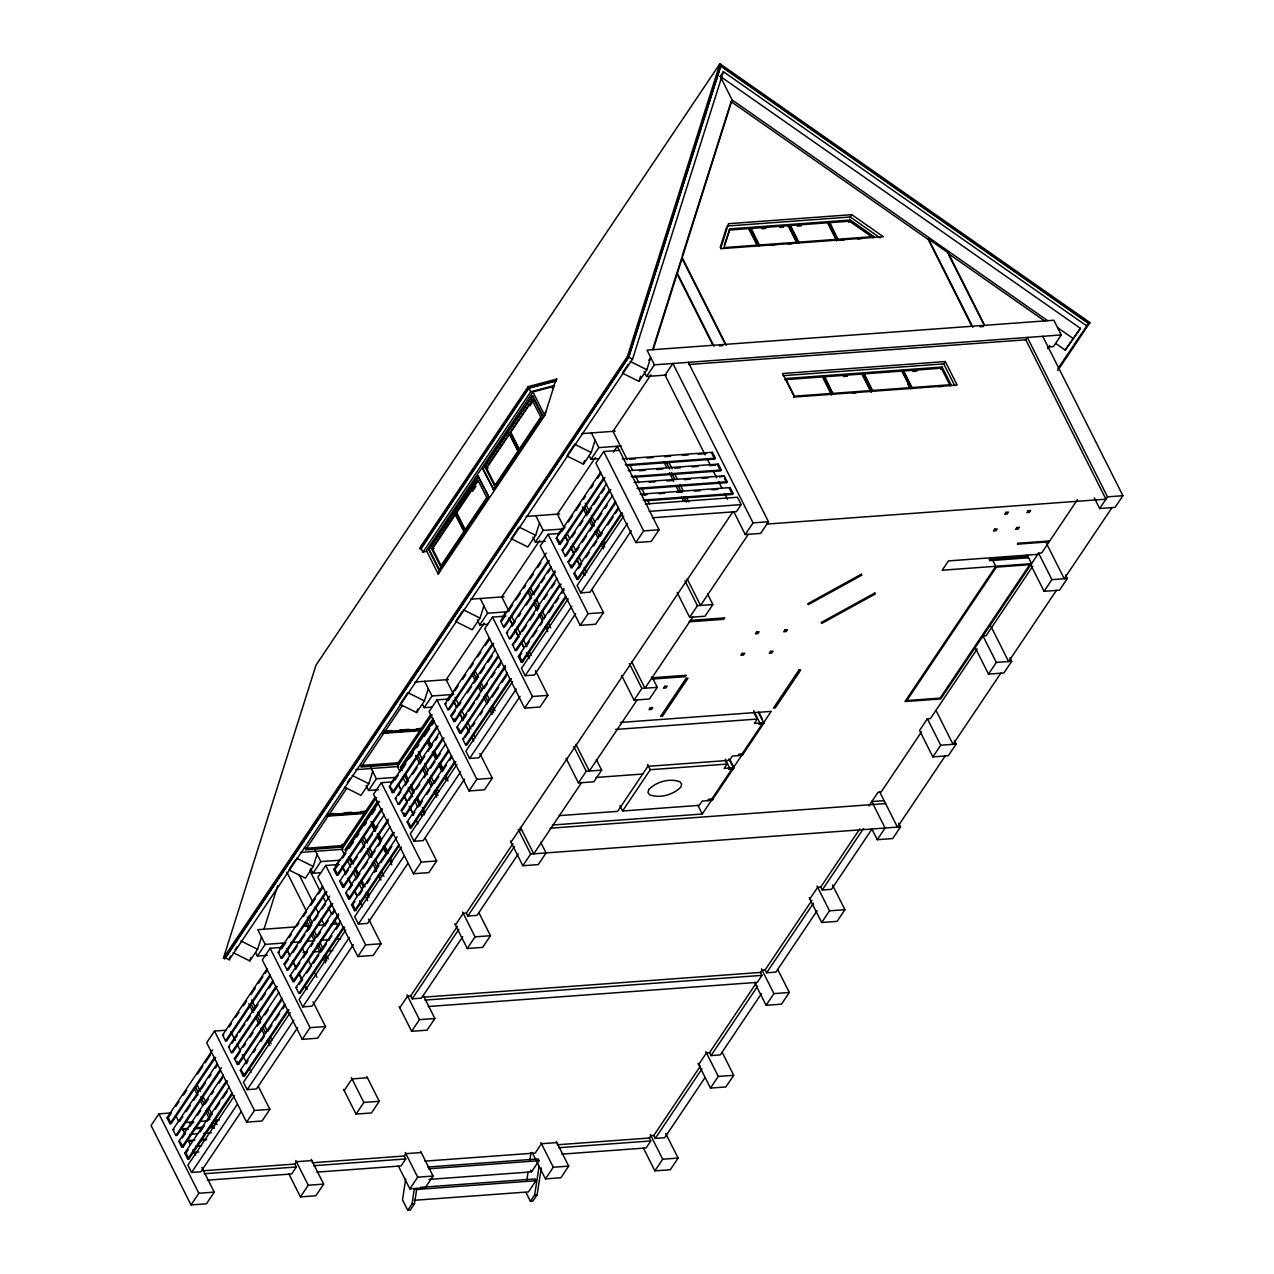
<?xml version="1.0" encoding="UTF-8"?>
<svg xmlns="http://www.w3.org/2000/svg" width="1274" height="1274" viewBox="0 0 1274 1274"><rect width="100%" height="100%" fill="white"/><g stroke="black" fill="none" stroke-linecap="round" stroke-linejoin="round"><path stroke-width="1.5" d="M405.721 1178.88L402.504 1199.853L407.76 1210.3L410.228 1210.125L414.48 1203.787L416.821 1188.467M407.76 1210.3L412.012 1203.962L414.368 1188.658M526.624 1181.301L528.105 1171.777M529.857 1160.343L531.035 1152.715M526.035 1192.575L530.414 1201.286L534.666 1194.964L539.093 1166.251M530.414 1201.286L532.882 1201.111L537.134 1194.773L541.259 1167.987M1089.955 322.593L1089.35 323.405L720.861 65.579L628.703 357.23L224.781 958.717L223.444 958.048L315.984 665.187L719.906 63.7L1089.955 322.593L1057.77 370.511M224.781 958.717L628.544 357.198L720.861 65.579M225.243 957.761L229.24 959.752L230.435 955.962M233.142 952.649L249.8 960.946L250.898 957.459M249.8 960.946L257.635 949.289L261.504 937.043M263.973 929.24L277.716 885.717M288.752 869.855L305.394 878.152L313.229 866.495L317.099 854.249M344.346 787.061L361.004 795.358L368.839 783.701L372.709 771.455M438.24 574.064L544.746 415.467L553.935 386.388L532.914 391.93L426.408 550.527L438.24 574.064L439.466 570.163M439.801 571.723L440.629 569.128M399.956 704.267L416.598 712.564L417.713 709.061M416.598 712.564L424.433 700.907L428.303 688.661M462.398 611.265L455.551 621.473L472.208 629.77L480.027 618.113L483.913 605.867M552.359 388.713L556.738 379.079L528.057 386.659L419.672 548.043L420.277 549.237L528.662 387.853L556.276 380.56M535.637 535.319L518.98 527.006L511.145 538.679L527.802 546.976L535.637 535.319L539.507 523.073M566.755 455.885L583.412 464.182L584.511 460.678M583.412 464.182L591.232 452.525L595.101 440.263M223.444 958.048L627.381 356.561L719.906 63.7M229.24 959.752L632.541 359.204L723.393 71.694L1086.642 325.857L1088.426 323.437L720.543 66.057M628.225 364.332L622.349 373.091L639.007 381.388L640.663 376.133M652.67 349.442L676.733 273.257L712.835 345.031M682.259 255.755L731.308 101.076M639.007 381.388L646.842 369.731L650.711 357.468L648.753 360.383M653.18 349.665L732.088 99.898L720.256 76.36L1080.432 328.358L1065.191 350.095L1055.907 343.598M720.192 247.443L726.387 227.823M724.396 245.022L729.922 228.874L850.236 220.036L873.9 236.598L873.12 237.76L849.455 221.198L829.358 222.679L838.228 240.324L829.677 222.202L828.434 222.297L827.813 223.237L836.684 240.882M729.922 228.874L723.998 247.602L873.9 236.598M720.065 76.647L723.393 71.694M555.958 381.022L528.917 388.172L421.153 548.616L422.952 552.199L426.631 551.244M422.952 552.199L530.717 391.755L554.556 385.449M439.068 570.258L489.025 496.749L439.068 570.258L428.717 549.667L478.053 476.205L488.149 495.029M482.75 469.198L532.691 395.688L543.058 416.279L493.723 489.742L482.75 469.198L532.691 395.688M428.717 549.667L478.658 476.158M431.631 548.76L477.83 479.964L486.716 497.608L440.501 566.404L431.631 548.76L434.1 548.584M497.003 485.76L494.535 485.951L485.665 468.291L532.803 399.431L510.396 432.778L519.266 450.423L518.024 451.41L509.154 433.765L511.017 432.73L518.996 448.623M455.121 514.218L456.984 513.199L465.854 530.844L463.991 531.863L455.121 514.218L456.347 514.123M477.702 481.476L456.363 513.247L465.233 530.892M511.017 432.73L509.154 433.765M472.606 491.238L475.903 486.334M529.936 405.865L533.233 400.96M554.524 382.375L556.738 379.079M494.535 485.951L540.749 417.139L531.879 399.495M443.639 563.044L460.201 538.392M462.398 535.112L464.612 531.815L455.742 514.17L432.555 548.696L441.425 566.341M466.3 529.299L470.568 522.945M472.702 519.776L483.372 503.883M498.771 480.951L495.475 485.872L486.588 468.227L509.775 433.717L517.754 449.595M500.985 477.654L517.547 453.003M519.266 450.423L527.802 437.715M529.936 434.545L540.606 418.668M493.102 489.789L543.058 416.279M544.412 413.891L545.973 411.566M235.101 949.735L237.06 946.821M289.724 868.39L295.6 859.647M347.276 782.682L350.223 778.318M400.928 702.802L407.776 692.61L424.433 700.907M567.726 454.42L574.59 444.212L591.232 452.525M421.168 729.668L383.251 732.454L382.63 733.394L420.547 730.607L421.168 729.668L420.579 728.489L416.789 728.776M346.847 788.224L305.473 849.838L343.391 847.051L341.91 844.105M402.441 705.43L361.068 767.044L398.985 764.257L398.252 762.776L420.261 730.018M255.724 952.793L257.364 956.057L265.199 944.4L285.042 942.935M310.506 868.358L312.974 873.263L320.793 861.59L340.652 860.141M366.1 785.564L368.568 790.469L376.403 778.796L396.246 777.347M422.522 704.395L424.178 707.675L431.997 696.002L453.831 694.41M477.304 619.976L479.772 624.881L487.608 613.208L507.45 611.759M532.914 537.182L535.367 542.071L543.202 530.414L563.044 528.965M589.336 456.012L590.977 459.277L598.812 447.62L621.155 445.98M644.103 371.594L646.571 376.483L654.406 364.826L1061.242 334.951L1053.853 320.252L647.017 350.127L654.406 364.826M484.184 623.129L446.187 679.711L453.257 693.773M539.778 540.335L501.781 596.917L508.931 611.138M595.388 457.541L557.375 514.123L564.525 528.344M650.982 374.747L612.985 431.329L627.286 459.755M759.654 245.643L750.768 227.998L749.542 228.094L748.921 229.017L756.899 244.911M759.336 246.121L750.768 227.998M170.461 1113.014L158.916 1113.858L151.08 1125.515L191.02 1204.933L206.436 1203.803L214.255 1192.13L201.833 1167.43M226.071 1030.22L214.51 1031.064L206.675 1042.721L246.615 1122.139L262.03 1121.009L269.865 1109.336L258.319 1086.404M281.665 947.426L270.12 948.27L262.285 959.927L302.225 1039.345L317.624 1038.214L325.459 1026.541L313.038 1001.842M339.202 864.489L325.714 865.476L317.879 877.133L357.819 956.551L373.234 955.404L381.069 943.747L368.632 919.048M392.87 781.838L381.308 782.682L373.489 794.339L413.429 873.741L428.828 872.61L436.663 860.953L425.118 838.021M448.48 699.044L436.918 699.888L429.083 711.545L469.023 790.947L484.438 789.816L492.258 778.159L479.836 753.46M506.001 616.106L492.512 617.094L484.677 628.751L524.617 708.153L540.033 707.022L547.868 695.365L535.446 670.665M559.668 533.44L548.123 534.3L540.287 545.957L580.227 625.359L595.627 624.228L603.462 612.571L591.932 589.623M619.132 450.375L603.717 451.506L595.882 463.163L635.822 542.565L651.237 541.434L659.072 529.777L617.301 446.266L613.383 452.095M420.579 728.489L420.547 730.607M364.651 812.812L342.642 845.57L304.725 848.357M375.177 797.126L365.272 811.872L327.354 814.659M430.787 714.332L420.882 729.078L384.859 731.722M327.036 816.188L364.953 813.401L365.574 812.462L364.985 811.283L361.195 811.57M376.563 797.651L341.814 849.376L344.49 854.695M432.157 714.857L397.424 766.582L400.1 771.901M377.534 801.346L344.872 849.997L346.401 849.869L368.409 817.112M402.25 770.722L400.466 767.187L433.128 718.552M279.77 948.859L283.688 943.031M335.38 866.065L339.298 860.237M369.046 816.172L378.935 801.426M390.975 783.271L394.892 777.443M402.011 767.075L424.019 734.318M424.64 733.378L433.447 720.272M446.585 700.477L450.502 694.649M502.179 617.683L506.097 611.854M557.773 534.889L561.691 529.06M215.688 1057.356L171.178 1123.636L169.952 1123.716L166.99 1117.839L212.583 1049.935M270.199 976.171L226.772 1040.842L225.546 1040.922L222.584 1035.045L267.094 968.766M326.892 891.752L282.382 958.048L281.14 958.128L278.194 952.251L322.704 885.971M382.487 808.958L337.976 875.254L336.75 875.334L333.788 869.457L379.381 801.553M438.097 726.164L393.586 792.46L392.344 792.539L389.382 786.663L433.908 720.383M493.691 643.37L449.181 709.65L447.954 709.745L444.992 703.869L489.503 637.589M549.301 560.576L504.775 626.856L503.548 626.951L500.586 621.075L546.196 553.171M604.895 477.782L560.385 544.062L559.143 544.157L556.197 538.281L600.707 471.985M408.986 758.858L412.266 754.001M166.99 1117.839L168.216 1117.744L171.48 1112.903M175.812 1106.437L179.077 1101.58M183.424 1095.114L186.673 1090.273M197.534 1074.093L202.964 1066.019M205.13 1062.787L210.56 1054.697M229.24 1026.876L231.422 1023.643M235.77 1017.178L239.018 1012.32M243.366 1005.855L246.615 1000.998M250.962 994.532L255.31 988.067M258.558 983.225L262.906 976.76M265.072 973.527L267.253 970.294M281.586 948.923L285.933 942.457M289.198 937.616L291.364 934.383M296.794 926.294L298.96 923.061M303.308 916.595L306.556 911.738M310.904 905.273L315.251 898.807M318.5 893.966L322.848 887.5M333.788 869.457L335.014 869.362L338.279 864.52M342.626 858.055L345.875 853.198M349.14 848.357L353.471 841.875M356.736 837.034L358.902 833.801M364.332 825.711L366.498 822.478M371.928 814.404L375.193 809.547M394.972 780.102L398.221 775.261M402.568 768.779L405.817 763.938M410.164 757.473L413.429 752.615M416.678 747.774L418.843 744.542M424.274 736.452L429.704 728.378M431.87 725.145L434.052 721.896M448.4 700.541L452.732 694.075M454.914 690.842L458.162 685.985M462.51 679.52L465.758 674.679M470.106 668.213L473.371 663.356M477.702 656.89L480.967 652.049M485.314 645.568L489.646 639.102M505.077 616.138L501.829 620.979L500.586 621.075M508.342 611.281L512.674 604.816M515.938 599.958L520.286 593.493M523.534 588.652L525.716 585.419M530.048 578.953L533.312 574.096M537.644 567.631L540.909 562.774M561.77 531.72L565.019 526.863M568.284 522.022L572.631 515.556M575.88 510.699L580.227 504.233M583.476 499.392L585.658 496.159M591.088 488.069L593.254 484.837M597.602 478.371L600.85 473.514M169.952 1123.716L214.462 1057.436M225.546 1040.922L270.056 974.642M281.14 958.128L325.666 891.848M336.75 875.334L381.26 809.054M392.344 792.539L436.855 726.26M447.954 709.745L492.465 643.466M503.548 626.951L548.059 560.671M559.143 544.157L603.669 477.877M220.513 1070.733L177.086 1135.405L175.86 1135.484L172.898 1129.608L217.408 1063.328M277.206 986.315L232.696 1052.595L231.454 1052.69L228.508 1046.814L273.018 980.534M332.801 903.521L288.29 969.801L287.064 969.896L284.102 964.02L329.695 896.116M388.411 820.727L343.9 887.007L342.658 887.102L339.712 881.226L384.222 814.93M444.005 737.933L399.495 804.212L398.268 804.308L395.306 798.432L439.817 732.136M498.532 656.747L455.105 721.418L453.863 721.514L450.9 715.638L495.427 649.342M555.209 572.344L510.699 638.624L509.473 638.72L506.511 632.828L551.021 566.548M610.819 489.55L566.293 555.83L565.067 555.926L562.105 550.034L606.615 483.754M179.57 1121.439L182.819 1116.581M186.084 1111.724L190.415 1105.259M193.68 1100.418L198.027 1093.952M201.276 1089.095L205.624 1082.629M208.872 1077.788L211.054 1074.555M215.386 1068.074L217.567 1064.841M231.9 1043.486L237.33 1035.396M239.512 1032.163L244.942 1024.089M247.108 1020.856L250.357 1015.999M254.704 1009.534L257.969 1004.692M261.218 999.835L265.565 993.37M268.814 988.513L273.162 982.047M288.593 959.067L285.344 963.924L284.102 964.02M292.94 952.602L297.272 946.136M299.454 942.903L304.884 934.829M307.05 931.597L310.315 926.739M314.646 920.274L317.911 915.417M322.242 908.951L325.507 904.11M345.286 874.665L348.535 869.808M352.882 863.342L357.23 856.876M360.478 852.035L364.826 845.57M366.992 842.337L372.422 834.247M374.588 831.014L377.852 826.157M398.714 795.103L400.88 791.871M405.228 785.405L408.476 780.548M412.824 774.082L417.171 767.617M420.42 762.776L424.768 756.294M428.016 751.453L432.364 744.987M435.628 740.13L437.794 736.898M455.391 710.685L452.143 715.542L450.9 715.638M458.656 705.844L460.822 702.611M467.335 692.913L471.683 686.447M473.848 683.198L477.113 678.357M480.362 673.5L484.709 667.035M487.974 662.193L492.305 655.728M512.084 626.282L515.333 621.425M518.598 616.584L520.763 613.351M526.194 605.261L531.624 597.172M533.79 593.939L539.221 585.865M541.402 582.632L544.651 577.775M547.916 572.934L550.081 569.701M564.43 548.33L567.678 543.488M572.026 537.023L575.291 532.166M579.622 525.7L582.887 520.843M587.218 514.378L591.566 507.912M593.748 504.679L599.162 496.605M601.344 493.372L604.593 488.515M175.86 1135.484L221.453 1067.58M231.454 1052.69L275.98 986.41M287.064 969.896L331.574 903.616M342.658 887.102L388.267 819.198M398.268 804.308L442.779 738.028M453.863 721.514L498.373 655.234M509.473 638.72L555.066 570.816M565.067 555.926L609.577 489.646M796.346 242.012L788.367 226.135L788.988 225.195L790.23 225.1L799.101 242.745M790.23 225.1L788.367 226.135M227.52 1080.878L183.01 1147.157L181.784 1147.253L178.822 1141.377L223.332 1075.081M282.032 999.692L238.604 1064.363L237.378 1064.459L234.416 1058.567L278.926 992.287M338.725 915.289L294.214 981.569L292.972 981.665L290.026 975.773L334.536 909.493M394.319 832.495L349.809 898.775L348.582 898.871L345.62 892.978L390.131 826.699M448.846 751.31L405.419 815.981L404.177 816.077L401.23 810.184L445.741 743.905M505.523 666.907L461.013 733.187L459.787 733.283L456.825 727.39L501.335 661.11M561.133 584.113L516.623 650.393L515.381 650.488L512.419 644.596L556.945 578.316M615.645 502.927L572.217 567.599L570.991 567.694L568.029 561.802L612.539 495.522M182.23 1138.048L185.478 1133.191M189.826 1126.726L193.075 1121.884M197.422 1115.419L200.687 1110.562M205.018 1104.096L208.283 1099.239M211.532 1094.398L213.713 1091.165M219.144 1083.075L222.393 1078.234M239.99 1052.021L235.658 1058.487L234.416 1058.567M243.254 1047.164L245.42 1043.932M249.768 1037.466L253.016 1032.625M257.364 1026.143L260.629 1021.302M264.96 1014.837L268.225 1009.979M295.6 969.227L299.931 962.762M303.196 957.905L307.544 951.439M310.792 946.582L312.974 943.349M317.306 936.884L320.57 932.042M324.902 925.577L328.166 920.72M332.514 914.254L334.68 911.021M349.028 889.666L352.277 884.809M355.542 879.968L359.889 873.486M363.138 868.645L367.485 862.179M370.734 857.322L375.082 850.857M378.346 846.016L380.512 842.783M406.804 803.639L402.457 810.105L401.23 810.184M408.97 800.406L412.219 795.549M416.566 789.084L419.831 784.227M424.162 777.761L427.427 772.92M430.676 768.063L435.023 761.597M438.288 756.756L440.454 753.523M462.398 720.845L466.746 714.364M468.912 711.131L474.342 703.057M476.508 699.824L479.772 694.967M484.12 688.501L487.369 683.66M491.716 677.195L494.965 672.338M498.23 667.48L500.395 664.248M514.744 642.892L519.091 636.427M522.34 631.57L526.688 625.104M529.936 620.263L534.284 613.797M537.548 608.94L539.714 605.707M544.062 599.242L547.31 594.385M551.658 587.919L554.907 583.078M573.603 555.241L569.255 561.707L568.029 561.802M575.768 552.008L579.033 547.167M582.282 542.31L586.629 535.844M589.894 531.003L594.225 524.538M597.49 519.681L601.822 513.215M605.086 508.358L607.252 505.125M181.784 1147.253L226.294 1080.973M237.378 1064.459L281.888 998.179M292.972 981.665L338.581 913.761M348.582 898.871L393.093 832.575M404.177 816.077L448.687 749.781M459.787 733.283L505.38 665.378M515.381 650.488L559.891 584.193M570.991 567.694L615.501 501.399M232.362 1094.255L188.934 1158.926L187.692 1159.022L184.73 1153.129L229.256 1086.849M289.039 1009.852L244.528 1076.132L243.302 1076.227L240.34 1070.335L284.85 1004.055M344.649 927.058L300.123 993.338L298.896 993.433L295.934 987.541L340.445 921.261M399.16 845.872L355.733 910.544L354.49 910.623L351.544 904.747L397.138 836.843M455.837 761.454L411.327 827.75L410.101 827.829L407.139 821.953L451.649 755.673M511.447 678.66L466.937 744.956L465.695 745.035L462.733 739.159L507.259 672.879M565.959 597.49L522.531 662.162L521.305 662.241L518.343 656.365L563.936 588.461M622.652 513.072L578.141 579.367L576.899 579.447L573.937 573.571L618.447 507.291M184.73 1153.129L185.972 1153.05L188.138 1149.817M200.082 1132.029L204.429 1125.563M207.678 1120.706L212.025 1114.24M215.274 1109.399L219.622 1102.934M222.886 1098.077L227.218 1091.611M245.914 1063.774L248.08 1060.541M253.51 1052.467L255.676 1049.235M261.106 1041.145L264.371 1036.303M267.62 1031.446L271.967 1024.981M275.232 1020.124L279.563 1013.658M282.828 1008.817L284.994 1005.584M299.342 984.213L302.591 979.372M306.938 972.906L310.203 968.049M313.452 963.208L318.882 955.118M321.048 951.885L326.478 943.795M328.66 940.562L331.909 935.721M336.256 929.256L339.505 924.398M351.544 904.747L352.771 904.651L354.936 901.419M359.284 894.953L362.549 890.112M366.88 883.646L370.145 878.789M374.492 872.324L378.824 865.858M381.006 862.625L386.42 854.536M388.602 851.303L391.851 846.462M412.712 815.392L414.894 812.159M419.226 805.694L422.49 800.852M426.822 794.387L430.086 789.53M434.434 783.064L438.766 776.599M442.03 771.741L446.378 765.276M449.626 760.435L451.792 757.202M465.058 737.455L469.405 730.989M472.654 726.132L474.836 722.899M480.266 714.825L482.432 711.577M492.194 697.037L498.707 687.339M501.972 682.482L506.319 676.016M518.343 656.365L519.569 656.269L521.751 653.036M526.082 646.571L529.347 641.73M532.596 636.873L536.943 630.407M540.208 625.55L542.374 622.317M548.887 612.619L553.235 606.153M555.4 602.921L558.665 598.079M561.914 593.222L564.079 589.989M578.428 568.634L581.692 563.777M586.024 557.311L589.289 552.454M593.636 545.989L596.885 541.147M600.15 536.29L602.315 533.058M607.746 524.984L613.176 516.894M615.342 513.661L618.607 508.804M187.692 1159.022L232.202 1092.726M243.302 1076.227L287.813 1009.932M298.896 993.433L343.407 927.138M354.49 910.623L399.017 844.344M410.101 827.829L454.611 761.549M465.695 745.035L510.205 678.755M521.305 662.241L565.815 595.961M576.899 579.447L621.409 513.167M234.559 1095.592L187.883 1165.105L191.578 1172.446L200.83 1171.777L240.993 1111.963M290.169 1012.782L243.477 1082.311L247.172 1089.652L256.424 1088.983L297.686 1027.545M345.764 929.988L299.087 999.517L302.782 1006.858L312.019 1006.189L353.28 944.751M401.358 847.194L354.682 916.723L358.376 924.064L367.629 923.395L407.791 863.581M456.968 764.4L410.276 833.929L413.986 841.27L423.223 840.601L464.484 779.162M512.562 681.606L465.886 751.119L469.58 758.476L478.833 757.807L520.079 696.368M568.172 598.812L521.48 668.324L525.175 675.682L534.427 675.013L575.689 613.574M623.766 516.018L577.09 585.53L580.785 592.888L590.021 592.203L631.283 530.78M191.578 1172.446L237.171 1104.558M247.172 1089.652L293.864 1020.14M302.782 1006.858L349.458 937.346M358.376 924.064L403.985 856.176M413.986 841.27L460.662 771.757M469.58 758.476L516.273 688.963M525.175 675.682L571.867 606.169M580.785 592.888L627.461 523.375M829.677 222.202L827.813 223.237M849.615 217.918L851.812 214.653L883.36 236.725L720.622 248.685L728.521 223.698L851.812 214.653M848.675 222.361L850.236 220.036M191.02 1204.933L198.855 1193.26L214.255 1192.13M246.615 1122.139L254.45 1110.466L269.865 1109.336M302.225 1039.345L310.044 1027.672L325.459 1026.541M357.819 956.551L365.654 944.878L381.069 943.747M413.429 873.741L421.248 862.084L436.663 860.953M469.023 790.947L476.858 779.29L492.258 778.159M524.617 708.153L532.452 696.496L547.868 695.365M580.227 625.359L588.062 613.702L603.462 612.571M635.822 542.565L643.657 530.908L659.072 529.777M714.714 459.118L715.335 458.194L712.373 452.302L711.752 453.241L714.714 459.118L626.585 465.599M632.493 477.352L720.622 470.886L721.243 469.963L718.297 464.07L717.66 465.01L719.89 469.421M638.417 489.12L726.546 482.655L727.167 481.715L724.205 475.839L719.667 477.065M732.454 494.423L733.091 493.484L730.129 487.608L729.492 488.531L732.454 494.423L644.326 500.889M793.67 397.345L794.45 396.182L951.025 384.684L942.139 367.039L785.58 378.537L794.45 396.182M831.572 395.004L822.701 377.359L823.322 376.435L824.565 376.34L833.116 394.446L824.246 376.801L862.466 373.999L871.336 391.644L872.881 391.086L864.011 373.441L862.148 374.46L871.018 392.121M202.821 1170.79L294.867 1164.038L296.428 1161.713L311.843 1160.566M344.203 1090.576L352.038 1078.903L367.438 1077.772M399.797 1007.782L407.632 996.109L410.706 995.886L457.398 926.373M455.407 924.988L463.226 913.315L466.316 913.092L512.992 843.579M511.001 842.194L732.757 511.973M824.565 376.34L822.701 377.359M294.867 1164.038L296.348 1166.984L291.65 1173.975L207.439 1180.154M645.408 504.026L737.455 497.258L741.149 504.615L736.452 511.622L652.24 517.801M410.706 995.886L412.187 998.832L458.879 929.319M466.316 913.092L467.797 916.038L514.473 846.525M462.701 936.724L421.439 998.147L412.187 998.832M518.295 853.93L477.033 915.353L467.797 916.038M288.895 1173.959L300.425 1196.891L308.26 1185.234L323.676 1184.103L311.254 1159.404M343.614 1089.397L356.035 1114.097L363.87 1102.44L379.27 1101.309L366.801 1076.514M399.208 1006.603L411.629 1031.303L419.464 1019.646L434.88 1018.515L423.302 995.488M454.802 923.809L467.239 948.509L475.059 936.852L490.474 935.721L478.897 912.694M510.412 841.015L522.834 865.715L530.669 854.058L900.511 826.89L898.727 823.354M566.006 758.221L578.444 782.921L586.263 771.264L601.678 770.133L596.328 759.495M621.616 675.427L634.038 700.127L641.873 688.47L657.273 687.339L651.938 676.701M677.211 592.633L689.632 617.333L697.467 605.676L712.883 604.545L707.532 593.907M733.697 511.591L745.242 534.539L753.077 522.881L768.477 521.735L688.31 362.342M581.517 782.698L533.742 853.835L520.429 827.352M637.111 699.904L589.352 771.025L575.944 744.382M692.722 617.11L644.947 688.231L631.554 661.588M748.316 534.316L700.557 605.437L687.148 578.794M864.011 373.441L862.148 374.46M323.676 1184.103L315.841 1195.76L300.425 1196.891M379.27 1101.309L371.451 1112.966L356.035 1114.097M434.88 1018.515L427.045 1030.172L411.629 1031.303M490.474 935.721L482.639 947.378L467.239 948.509M601.678 770.133L593.843 781.79L578.444 782.921M657.273 687.339L649.453 698.996L634.038 700.127M712.883 604.545L705.048 616.202L689.632 617.333M768.477 521.735L760.642 533.408L745.242 534.539M901.594 371.578L903.457 370.543L912.327 388.188M902.836 371.482L903.457 370.543M619.897 805.725L622.556 810.997L650.281 769.703L727.024 764.082L725.256 760.562M312.226 1162.764L404.272 1155.996L405.849 1153.671L421.248 1152.54M404.272 1155.996L405.753 1158.942L401.055 1165.949L316.844 1172.128M943.429 364.348L945.308 361.545L957.156 385.067L794.419 397.026L782.586 373.489L945.308 361.545M940.578 369.38L942.139 367.039M398.316 1165.917L409.846 1188.865L417.681 1177.192L433.08 1176.061L420.659 1151.362M951.025 384.684L950.245 385.847L941.359 368.202L903.139 371.021L912.025 388.666M433.08 1176.061L425.261 1187.734L409.846 1188.865M727.024 764.082L724.126 768.397L733.983 767.665L730.448 760.642M753.714 712.039L757.25 719.062L754.351 723.377L764.209 722.661L763.269 724.046L758.954 724.365L759.893 722.963L753.714 710.685M707.739 800.629L708.678 799.228L712.994 798.925L712.055 800.311L702.197 801.043L699.299 805.359L622.556 810.997M737.964 755.625L738.904 754.224L743.22 753.905L742.28 755.307L732.423 756.023L729.524 760.339L647.845 766.343L617.619 811.347L559.286 815.631M711.768 799.005L731.817 769.162M741.994 754.001L762.043 724.142M552.47 825.011L702.277 814.006L711.433 800.359M741.675 755.355L733.362 767.712L728.951 758.938M733.983 767.665L733.044 769.066L728.728 769.385L729.668 767.983L725.256 759.208M1025.379 340.365L1027.338 337.451L1107.504 496.844L1099.685 508.517L1094.35 497.927M1047.642 348.694L1049.808 345.461M1061.242 334.951L1053.407 346.624L1047.451 347.054M1065.191 350.095L1080.432 328.358M1057.834 368.743L1088.426 323.437M429.051 1179.406L531.513 1171.889L539.029 1160.694L538.154 1158.926L427.793 1167.032M420.786 1187.336L535.064 1178.944L535.956 1180.711L528.439 1191.907L414.146 1200.299M532.15 1152.429L545.463 1178.896L553.282 1167.239L568.698 1166.108L556.276 1141.408M568.698 1166.108L560.863 1177.765L545.463 1178.896M1027.37 557.55L1027.991 556.611L989.165 559.461L989.755 560.64L1028.596 557.789M868.852 805.932L878.057 792.237L881.146 791.998L921.548 731.817M977.158 649.023L930.482 718.536L927.392 718.759L919.557 730.432L932.871 756.899L948.286 755.769L956.121 744.096L954.337 740.56M1032.768 566.229L986.076 635.742L983.002 635.965M1077.501 499.599L1041.686 552.948L1038.597 553.171L940.706 698.932L904.954 701.56L995.79 566.293L992.844 560.417M557.264 1144.769L649.31 1138.016L650.871 1135.675L653.801 1135.468L700.493 1065.94M698.646 1064.538L706.465 1052.881L709.538 1052.658L756.215 983.146M423.462 997.176L760.498 972.428L762.075 970.087L765.148 969.864L811.936 900.336M809.834 898.95L817.669 887.293L820.759 887.07L859.839 828.864M649.31 1138.016L650.775 1140.947L646.077 1147.954L561.866 1154.133M760.498 972.428L761.979 975.358L757.282 982.365L428.175 1006.524M653.801 1135.468L655.282 1138.399L701.974 1068.886M709.538 1052.658L711.019 1055.605L757.696 986.076M820.759 887.07L822.24 890.016L863.485 828.578M704.841 1077.9L664.678 1137.714L655.282 1138.399M761.534 993.481L720.272 1054.92L711.019 1055.605M817.128 910.687L775.882 972.126L766.63 972.81L765.148 969.864M871.655 829.517L831.476 889.332L822.24 890.016M643.338 1147.922L654.868 1170.87L662.703 1159.213L678.118 1158.082L665.681 1133.366M698.041 1063.376L710.478 1088.076L718.297 1076.419L733.713 1075.288L722.135 1052.26M754.542 982.334L766.072 1005.282L773.907 993.624L789.323 992.494L777.729 969.466M809.245 897.772L821.666 922.487L829.501 910.83L844.917 909.684L832.448 884.889M871.957 829.103L877.276 839.693L885.111 828.02L871.75 801.457M932.871 756.899L940.706 745.226L956.121 744.096M975.167 647.638L988.481 674.105L996.316 662.432L1011.715 661.302L1009.932 657.766M1030.762 564.828L1044.075 591.311L1051.91 579.638L1067.325 578.507L1065.542 574.972M945.197 755.992L897.437 827.129L879.697 791.871M1000.807 673.198L953.032 744.334L936.056 710.573M1056.401 590.403L1008.642 661.54L990.758 625.996M1112.011 507.609L1064.236 578.73L1046.368 543.202M678.118 1158.082L670.283 1169.739L654.868 1170.87M733.713 1075.288L725.877 1086.945L710.478 1088.076M789.323 992.494L781.488 1004.151L766.072 1005.282M844.917 909.684L837.082 921.357L821.666 922.487M900.511 826.89L892.692 838.563L877.276 839.693M1011.715 661.302L1003.88 672.975L988.481 674.105M1067.325 578.507L1059.49 590.181L1044.075 591.311M1042.753 336.32L1122.92 495.713L1115.084 507.371L1099.685 508.517M766.63 972.81L813.417 903.282M726.96 226.039L850.236 216.978L880.223 237.951M729.126 230.037L749.223 228.556L757.218 244.433M750.466 228.476L788.67 225.657L797.556 243.302M761.884 228.731L765.833 228.444M779.64 227.441L783.574 227.138M797.381 226.135L801.33 225.848M838.547 239.862L837.321 239.942L828.434 222.297M770.802 245.277L774.624 244.99M788.001 244.003L791.823 243.732M840.171 240.181L844.057 239.894M857.625 238.891L861.495 238.62M719.316 345.923L722.836 345.668M979.977 326.781L983.496 326.526M688.724 364.523L1025.777 339.776L1105.943 499.185L766.916 524.076M646.571 376.483L666.413 375.034M783 375.671L943.747 363.87L954.736 385.719M784.8 379.7L823.004 376.897L831.89 394.542M843.468 376.499L847.433 376.212M912.837 371.419L916.802 371.116M833.435 393.985L832.193 394.08L823.322 376.435M852.226 393.045L856.048 392.774M938.779 386.691L942.601 386.42M581.788 433.622L615.231 431.169M590.977 459.277L598.907 458.704M485.665 468.291L488.133 468.115M622.285 458.927L712.373 452.302M629.499 459.277L635.376 458.847M647.128 457.987L652.989 457.557M664.741 456.697L670.618 456.267M682.37 455.391L688.247 454.961M698.041 454.245L705.876 453.671M625.247 464.803L715.335 458.194M628.209 470.695L718.297 464.07M639.325 470.759L645.201 470.329M656.954 469.469L662.83 469.039M674.583 468.163L680.459 467.733M692.212 466.873L698.088 466.443M709.825 465.583L715.701 465.153M631.156 476.572L721.243 469.963M634.118 482.448L724.205 475.839M649.167 482.241L655.043 481.795M666.796 480.935L672.656 480.505M684.409 479.645L690.285 479.215M702.038 478.355L707.914 477.925M486.716 497.608L487.639 497.545M637.08 488.34L727.167 481.715M640.042 494.216L730.129 487.608M641.363 495.013L647.24 494.567M658.992 493.707L664.869 493.277M676.621 492.417L682.498 491.987M694.25 491.127L700.127 490.697M711.879 489.821L717.756 489.391M643.004 500.093L733.091 493.484M526.178 516.416L559.62 513.963M649.103 511.384L741.149 504.615M1107.504 496.844L1122.92 495.713M556.197 538.281L557.423 538.185M535.367 542.071L545.288 541.354M562.105 550.034L563.347 549.954M573.937 573.571L575.179 573.475M1037.816 554.333L948.429 560.91L942.171 570.226L1031.542 563.665L1027.194 555.018M470.584 599.21L504.026 596.758M479.772 624.881L487.703 624.292M506.511 632.828L507.737 632.748M689.951 620.438L724.731 617.89L723.791 619.291L689.011 621.839M512.419 644.596L513.661 644.517M414.99 682.004L448.416 679.552M651.412 677.816L686.192 675.268L685.253 676.669L652.415 679.074M444.992 703.869L446.219 703.774M424.178 707.675L432.109 707.086M384.557 731.133L392.137 730.575M399.733 730.018L409.209 729.333M384.238 732.661L416.455 730.289M456.825 727.39L458.051 727.311M425.261 733.33L423.398 734.365L424.624 734.27M620.422 722.454L771.2 711.386L763.604 722.692L758.301 712.166M462.733 739.159L463.975 739.063M615.549 729.461L757.25 719.062M763.906 723.122L742.599 754.845M360.335 765.563L398.252 762.776M355.892 769.639L398.571 766.502M400.466 767.187L403.555 766.964M389.382 786.663L390.624 786.568M368.568 790.469L378.489 789.737M596.009 777.458L642.685 774.035M733.665 768.126L712.373 799.849M395.306 798.432L396.533 798.336M328.963 813.927L334.648 813.513M344.123 812.812L351.72 812.271M327.657 815.249L365.574 812.462M328.628 815.456L362.756 812.955M369.651 816.124L367.804 817.16L369.03 817.064M407.139 821.953L408.365 821.857M871.798 801.553L884.124 800.661M518.837 830.521L521.91 830.298M550.097 828.227L885.605 803.591M300.298 852.433L342.961 849.296M312.974 873.263L320.905 872.674M522.834 865.715L538.249 864.584L546.084 852.927L540.733 842.289M339.712 881.226L340.938 881.13M345.62 892.978L346.862 892.899M295.504 926.915L257.81 929.686L265.199 944.4M303.451 926.341L307.416 926.039M317.337 925.322L325.284 924.733M331.24 924.303L339.171 923.714M290.998 942.505L300.919 941.773M306.875 941.327L314.821 940.753M320.761 940.308L328.708 939.734M336.639 939.145L340.62 938.858M278.194 952.251L279.42 952.156M257.364 956.057L267.285 955.325M303.021 952.697L306.986 952.411M312.942 951.981L320.873 951.391M328.819 950.802L332.785 950.515M290.026 975.773L291.252 975.693M295.934 987.541L297.176 987.446M424.943 1000.106L761.979 975.358M222.584 1035.045L223.826 1034.95M228.508 1046.814L229.734 1046.718M240.34 1070.335L241.566 1070.256M186.02 1122.426L193.855 1121.853M199.731 1121.423L207.566 1120.849M215.402 1120.276L219.319 1119.989M189.316 1123.079L193.234 1122.792M172.898 1129.608L174.14 1129.512M181.147 1128.891L187.023 1128.461M194.858 1127.888L202.693 1127.299M210.528 1126.726L214.43 1126.439M182.485 1129.672L188.345 1129.242M194.221 1128.812L202.056 1128.238M209.892 1127.665L213.809 1127.379M189.985 1134.338L197.804 1133.764M203.681 1133.334L211.516 1132.761M187.055 1140.644L194.89 1140.071M200.766 1139.641L206.643 1139.211M178.822 1141.377L180.048 1141.281M188.393 1141.44L192.31 1141.154M200.145 1140.58L206.022 1140.15M195.893 1146.106L201.77 1145.676M192.979 1152.413L198.855 1151.983M192.358 1153.352L196.276 1153.066M556.865 1142.587L541.45 1143.718L535.191 1153.05L424.847 1161.14M204.302 1173.736L296.348 1166.984M313.707 1165.71L405.753 1158.942M558.745 1147.715L650.775 1140.947M428.685 1168.799L539.029 1160.694M415.754 1189.534L535.956 1180.711M412.012 1203.962L414.48 1203.787M534.666 1194.964L537.134 1194.773M627.381 356.561L632.541 359.204M630.184 361.418L646.842 369.731M463.386 609.8L480.027 618.113M352.181 775.404L368.839 783.701M296.571 858.198L313.229 866.495M240.977 940.992L257.635 949.289M732.088 99.898L1047.674 320.698M1057.547 327.609L1073.026 338.438M730.989 101.538L928.236 239.528L971.728 326.001M947.967 253.335L1044.967 321.207M984.372 324.647L948.27 252.873L928.555 239.066L972.922 327.307M948.843 255.087L983.178 323.357M1038.549 553.075L1051.91 579.638M837.002 240.404L828.132 222.759L789.912 225.578L798.782 243.223M902.231 370.638L911.101 388.283M910.783 388.745L901.912 371.1L863.692 373.903L871.687 389.796M907.805 383.92L909.588 387.455M788.988 225.195L797.858 242.84M862.769 373.537L871.655 391.182M982.939 635.869L996.316 662.432M749.542 228.094L758.412 245.739M927.345 718.663L940.706 745.226M726.355 345.397L681.988 257.173L677.051 272.779L714.029 346.305M682.561 259.402L725.161 344.107M753.077 522.881L672.895 363.472L665.06 375.129L705.175 454.898M724.317 478.244L726.546 482.655M706.959 458.433L710.526 465.52M713.201 470.839L716.768 477.941M718.552 481.476L722.119 488.563M724.795 493.882L727.47 499.201M668.611 461.825L672.115 468.8M674.742 474.024L677.37 479.263M679.998 484.486L683.517 491.461M686.145 496.685L688.772 501.908M666.143 462.016L669.646 468.975M671.398 472.463L674.902 479.438M678.421 486.413L681.049 491.637M683.676 496.876L686.304 502.099M664.009 462.128L666.636 467.367M669.28 472.59L673.659 481.301M676.287 486.541L678.915 491.764M681.542 496.987L683.294 500.475M758.922 712.118L762.441 719.141M629.961 465.09L632.637 470.424M635.328 475.743L638.895 482.862M641.57 488.181L645.154 495.299M647.829 500.618L649.613 504.17M684.998 580.88L697.467 605.676M603.717 451.506L643.657 530.908M591.407 432.921L598.812 447.62M817.032 886.019L829.501 910.83M532.914 391.93L544.746 415.467M528.057 386.659L528.662 387.853M528.917 388.172L530.717 391.755M532.086 395.736L542.437 416.327M585.276 503.246L589.655 511.957M591.407 515.444L594.926 522.42M597.554 527.643L601.057 534.618M603.685 539.842L605.437 543.329M584.559 506.909L588.078 513.884M590.706 519.107L594.21 526.082M596.837 531.322L599.465 536.545M602.092 541.769L604.72 546.992M582.441 507.036L586.82 515.747M589.448 520.986L592.076 526.21M594.703 531.433L598.207 538.408M600.85 543.632L603.478 548.871M567.217 533.679L569.892 538.998M572.567 544.332L576.151 551.435M578.826 556.77L581.501 562.105M584.193 567.424L586.868 572.759M565.258 536.147L567.933 541.45M570.609 546.769L574.16 553.856M576.835 559.175L579.511 564.478M583.078 571.564L584.862 575.115M629.404 663.674L641.873 688.47M565.306 536.688L567.965 541.991M570.625 547.279L574.176 554.333M576.835 559.636L580.387 566.691M583.046 571.978L584.83 575.514M697.865 805.232L702.277 814.006M509.775 432.826L518.661 450.47M558.171 539.65L560.385 544.062M570.736 564.653L572.217 567.599M575.912 574.956L578.141 579.367M548.123 534.3L588.062 613.702M535.813 515.715L543.202 530.414M761.438 968.829L773.907 993.624M647.622 764.432L650.281 769.703M483.356 469.166L493.723 489.742M478.053 476.205L488.404 496.796M530.557 587.792L534.061 594.751M536.688 599.99L539.316 605.214M541.944 610.437L545.463 617.412M548.091 622.636L550.718 627.875M528.965 589.703L531.592 594.942M534.22 600.165L538.599 608.876M541.243 614.116L543.871 619.339M546.498 624.563L548.25 628.05M527.707 591.582L531.21 598.541M533.854 603.78L537.357 610.74M539.109 614.227L542.613 621.202M545.24 626.426L547.868 631.665M511.607 616.473L514.298 621.792M516.973 627.127L520.54 634.229M523.232 639.564L526.799 646.666M529.474 652.001L531.274 655.553M509.664 618.941L512.323 624.26M514.999 629.563L518.566 636.65M522.133 643.736L523.917 647.272M526.576 652.591L528.36 656.126M573.794 746.468L586.263 771.264M508.82 617.731L512.371 624.786M515.03 630.073L518.582 637.127M521.241 642.43L523.901 647.718M526.56 653.021L529.22 658.308M455.742 513.295L464.628 530.939M519.569 656.269L522.531 662.162M492.512 617.094L532.452 696.496M480.202 598.509L487.608 613.208M705.828 1051.623L718.297 1076.419M429.322 549.62L439.689 570.211M474.947 670.586L478.467 677.545M481.094 682.784L483.722 688.008M486.349 693.231L489.853 700.206M492.481 705.43L495.108 710.669M473.371 672.497L476.874 679.472M479.502 684.711L482.129 689.935M484.757 695.158L488.261 702.133M490.888 707.357L493.532 712.596M472.113 674.376L475.616 681.335M478.244 686.575L480.871 691.798M483.499 697.021L487.018 703.996M489.646 709.22L492.274 714.459M455.025 697.292L458.56 704.331M461.204 709.602L464.739 716.625M467.399 721.896L470.934 728.935M473.578 734.206L475.345 737.726M454.054 701.735L456.729 707.054M459.404 712.357L462.972 719.444M465.631 724.763L468.306 730.066M471.874 737.152L473.657 740.704M518.199 829.263L530.669 854.058M453.21 700.525L456.761 707.58M459.42 712.867L462.972 719.921M465.631 725.224L469.182 732.279M471.858 737.582L473.625 741.102M453.624 718.488L455.105 721.418M458.799 728.776L461.013 733.187M436.918 699.888L476.858 779.29M424.608 681.303L431.997 696.002M650.281 1134.497L662.703 1159.213M428.812 740.385L431.472 745.688M435.023 752.743L437.683 758.046M440.342 763.333L443.002 768.62M428.191 740.433L430.851 745.736M433.51 751.023L437.062 758.078M439.721 763.381L443.272 770.436M445.948 775.739L447.715 779.258M427.57 740.481L431.122 747.535M433.781 752.838L436.456 758.126M439.116 763.429L442.667 770.483M445.327 775.77L447.986 781.073M427.57 741.372L430.23 746.66M433.781 753.73L436.441 759.017M439.1 764.304L441.759 769.607M426.949 741.42L429.609 746.707M432.268 752.01L435.819 759.065M438.479 764.352L442.03 771.423M444.69 776.71L446.473 780.245M418.477 751.628L421.981 758.603M424.608 763.827L428.112 770.802M430.739 776.025L434.259 783M436.886 788.24L438.638 791.711M417.761 755.307L421.264 762.266M423.892 767.505L427.411 774.465M430.039 779.704L432.666 784.927M435.294 790.151L437.922 795.39M415.627 755.418L420.022 764.129M422.649 769.369L425.277 774.592M427.905 779.815L431.408 786.791M434.036 792.03L436.663 797.253M405.562 774.146L408.221 779.433M410.881 784.72L414.432 791.791M417.092 797.078L420.643 804.133M422.427 807.668L425.086 812.955M404.909 776.009L407.569 781.312M410.228 786.599L413.779 793.67M416.439 798.957L419.99 806.012M422.649 811.315L424.433 814.834M402.775 777.22L405.45 782.539M408.11 787.842L412.569 796.712M414.353 800.247L417.92 807.334M420.595 812.653L422.379 816.204M398.459 784.529L401.135 789.848M403.794 795.151L407.362 802.238M410.037 807.557L412.712 812.876M462.589 912.057L475.059 936.852M398.507 785.071L401.167 790.374M403.826 795.661L407.377 802.731M409.145 806.251L413.588 815.073M416.248 820.376L418.031 823.896M391.357 788.049L393.586 792.46M403.938 813.035L405.419 815.981M409.113 823.338L411.327 827.75M381.308 782.682L421.248 862.084M370.479 767.044L376.403 778.796M540.861 1142.539L553.282 1167.239M373.202 823.195L374.986 826.715M379.413 835.537L381.197 839.072M385.624 847.895L388.299 853.182M372.597 823.227L375.257 828.53M377.916 833.817L381.467 840.872M384.127 846.175L387.678 853.23M390.338 858.533L392.121 862.052M371.084 821.507L375.527 830.329M377.295 833.865L380.846 840.92M383.506 846.223L387.057 853.277M389.717 858.565L391.5 862.1M371.96 824.167L375.512 831.221M378.171 836.524L379.955 840.044M384.382 848.866L387.057 854.169M371.339 824.214L374.89 831.269M377.566 836.556L380.225 841.859M382.885 847.146L386.436 854.217M389.096 859.504L391.755 864.791M364.364 812.223L364.953 813.401M363.759 836.174L367.262 843.149M369.89 848.373L372.518 853.596M375.145 858.835L378.649 865.794M381.276 871.034L383.92 876.257M530.637 1170.121L531.513 1171.889M362.166 838.101L364.794 843.324M367.422 848.548L371.801 857.259M373.553 860.746L377.056 867.721M379.7 872.945L381.452 876.432M360.908 839.964L364.412 846.939M367.039 852.163L369.667 857.386M372.311 862.609L376.69 871.336M378.442 874.824L381.069 880.047M349.952 856.94L353.503 863.995M355.287 867.514L358.838 874.585M361.498 879.872L365.049 886.927M367.708 892.23L369.476 895.749M348.423 857.052L351.974 864.106M354.634 869.394L358.185 876.464M360.845 881.751L363.504 887.038M366.164 892.341L368.823 897.629M347.165 860.014L350.732 867.1M353.408 872.419L356.083 877.738M358.758 883.041L362.326 890.128M364.985 895.447L367.66 900.766M342.849 867.323L345.525 872.642M348.2 877.945L351.767 885.032M354.443 890.351L357.102 895.67M359.778 900.973L361.561 904.524M406.995 994.851L419.464 1019.646M342.005 866.113L345.557 873.168M348.232 878.455L351.767 885.526M354.443 890.813L357.102 896.1M359.762 901.403L362.421 906.69M335.014 869.362L337.244 873.773M341.671 882.595L343.9 887.007M347.595 894.364L349.809 898.775M352.771 904.651L355.733 910.544M325.714 865.476L365.654 944.878M314.885 849.838L320.793 861.59M309.646 870.269L320.3 891.434M322.959 896.737L325.618 902.024M328.278 907.327L331.829 914.382M334.489 919.669L337.148 924.972M299.294 875.111L312.496 901.371M315.14 906.61L318.659 913.617M321.303 918.873L324.822 925.88M286.857 872.18L306.238 910.703M308.881 915.942L312.401 922.949M307.273 917.216L311.652 925.943M314.28 931.167L316.923 936.39M319.551 941.629L323.055 948.589M325.682 953.828L328.31 959.051M306.556 920.895L310.06 927.854M312.703 933.094L315.331 938.317M317.959 943.54L321.462 950.515M324.09 955.739L326.717 960.978M305.314 922.758L308.818 929.733M311.445 934.957L314.073 940.18M316.7 945.419L320.204 952.379M322.832 957.618L325.475 962.841M405.259 1152.492L417.681 1177.192M302.671 948.987L305.33 954.306M308.005 959.609L311.573 966.695M314.248 972.014L316.923 977.333M287.255 950.117L289.931 955.436M292.606 960.739L296.157 967.826M298.833 973.145L301.508 978.464M305.075 985.535L306.859 989.086M351.385 1077.645L363.87 1102.44M286.411 948.907L289.962 955.962M292.622 961.249L296.173 968.32M298.833 973.607L302.384 980.661M305.043 985.965L306.827 989.484M292.001 977.158L294.214 981.569M270.12 948.27L310.044 1027.672M251.679 1000.01L255.182 1006.986M257.81 1012.225L261.313 1019.184M263.941 1024.423L267.444 1031.383M270.088 1036.622L271.84 1040.11M250.962 1003.689L254.466 1010.648M257.093 1015.888L260.597 1022.863M263.224 1028.086L265.868 1033.31M268.495 1038.549L271.123 1043.772M248.828 1003.801L253.208 1012.527M255.851 1017.751L258.479 1022.974M261.106 1028.214L264.61 1035.173M267.237 1040.412L269.865 1045.636M295.839 1160.534L308.26 1185.234M230.817 1031.701L235.244 1040.524M237.028 1044.043L240.579 1051.114M242.347 1054.633L246.79 1063.456M249.449 1068.759L251.217 1072.278M237.139 1061.417L238.604 1064.363M242.315 1071.721L244.528 1076.132M214.51 1031.064L254.45 1110.466M196.944 1084.556L200.448 1091.531M203.092 1096.755L205.719 1101.978M208.347 1107.217L211.85 1114.177M214.478 1119.416L217.106 1124.639M195.352 1086.483L197.996 1091.707M200.623 1096.93L204.127 1103.905M206.754 1109.128L210.258 1116.104M212.885 1121.343L214.637 1124.815M194.11 1088.346L197.613 1095.322M200.241 1100.545L202.869 1105.768M205.496 1111.008L209.892 1119.719M211.643 1123.206L214.271 1128.43M176.099 1116.263L178.758 1121.55M181.418 1126.853L184.969 1133.908M187.628 1139.195L190.304 1144.498M192.963 1149.785L195.623 1155.072M168.216 1117.744L170.429 1122.155M180.797 1142.746L183.01 1147.157M185.972 1153.05L188.934 1158.926M158.916 1113.858L198.855 1193.26M648.8 789.466L647.956 792.46L649.66 794.833C660.139 798.575 673.07 794.912 680.81 787.109L681.67 784.115L679.95 781.742C669.487 778 656.54 781.663 648.8 789.466M650.266 707.771L649.007 709.634L651.476 709.459L652.734 707.58L650.266 707.771M664.678 686.304L663.42 688.183L665.888 687.992L667.146 686.129L664.678 686.304M686.129 678.357L660.601 716.37L662.448 716.243L687.976 678.23L686.129 678.357M742.201 653.419L740.942 655.282L743.411 655.107L744.669 653.244L742.201 653.419M756.613 631.968L755.355 633.831L757.823 633.64L759.081 631.777L756.613 631.968M770.563 651.332L769.305 653.196L771.773 653.021L773.015 651.157L770.563 651.332M784.959 629.882L783.717 631.745L786.185 631.57L787.428 629.706L784.959 629.882M798.941 670.076L773.414 708.089L775.261 707.962L800.789 669.933L798.941 670.076M994.676 529.124L993.417 530.987L995.886 530.812L997.144 528.949L994.676 529.124M1005.95 512.339L1004.692 514.202L1007.161 514.011L1008.419 512.148L1005.95 512.339M1016.859 527.5L1015.617 529.363L1018.085 529.188L1019.327 527.309L1016.859 527.5M1028.15 510.699L1026.892 512.562L1029.36 512.387L1030.602 510.524L1028.15 510.699M996.395 567.137L906.817 700.541L940.101 698.104L1029.695 564.685L996.395 567.137M1018.006 543.265L1017.4 544.157L1048.231 541.896L1048.821 541.004L1018.006 543.265M861.256 574.24L807.684 603.733L808.321 604.624L861.893 575.131L861.256 574.24M874.76 592.999L821.189 622.492L821.826 623.384L875.413 593.891L874.76 592.999"/></g></svg>
